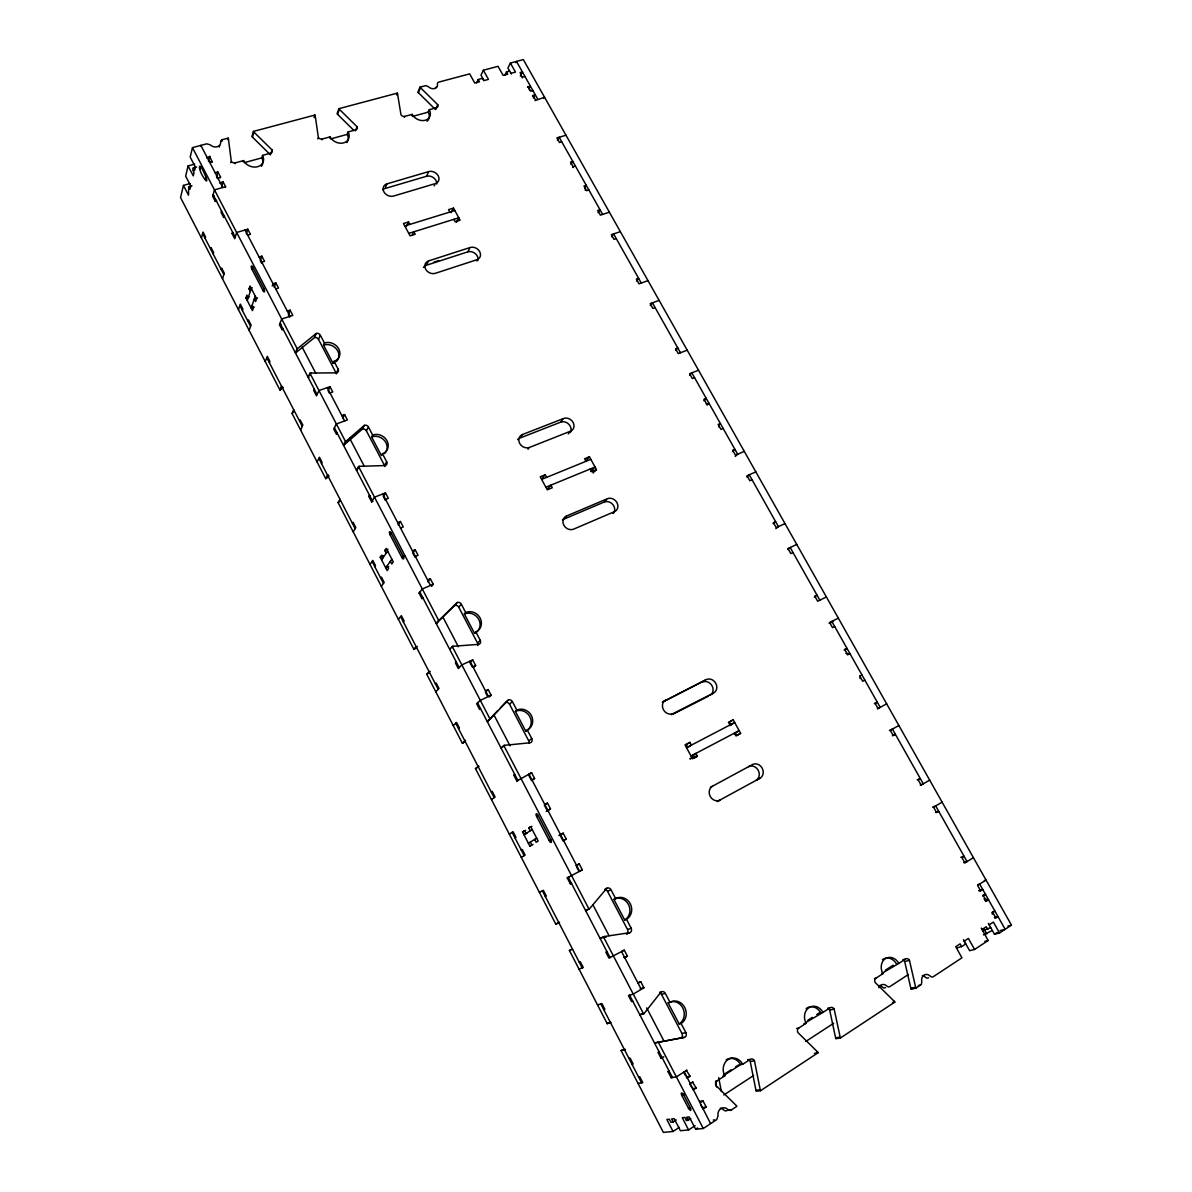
<?xml version="1.0" encoding="UTF-8"?>
<svg xmlns="http://www.w3.org/2000/svg" width="1192" height="1192" viewBox="0 0 1192 1192"><rect width="100%" height="100%" fill="white"/><g stroke="black" fill="none" stroke-linecap="round" stroke-linejoin="round"><path stroke-width="1.5" d="M190.035 183.568L183.434 185.401L180.543 197.559L279.911 389.978A3.04 2.622 23.5 0 0 280.612 389.605L283.324 387.385M194.698 164.138L188.083 165.926L185.654 176.148L190.765 185.997L189.975 189.17L188.709 186.697L191.972 185.803M509.595 71.073L506.496 71.907L507.762 74.172L503.143 75.409L498.047 66.32L483.356 70.239L488.467 79.372L483.788 80.639L482.507 78.344L478.201 79.492L479.482 81.786L474.774 83.067L469.663 73.874L438.85 82.084A2.876 2.235 30.1 0 0 437.434 83.529L437.434 85.63A5.766 4.47 29.9 0 1 433.843 88.685A5.766 4.47 29.9 0 1 428.315 86.658L425.946 85.63L420.046 87.076A2.891 2.25 29.6 0 0 420.523 87.716L437.717 104.672A2.891 2.265 30.1 0 1 436.585 107.682L429.299 109.679A10.177 7.986 29.6 0 1 425.246 120.273A10.177 7.986 29.6 0 1 412.149 114.372L404.744 116.399A2.92 2.295 29 0 1 400.974 114.715L397.547 93.84A2.935 2.295 28.7 0 0 397.279 93.14L338.915 108.666A2.98 2.354 26.8 0 0 339.392 109.321L357.034 126.724A2.98 2.369 27.3 0 1 355.782 129.824L348.109 131.925A10.519 8.359 26.7 0 1 343.654 142.891A10.519 8.359 26.7 0 1 330.065 136.871L322.257 139.017A3.025 2.414 26.1 0 1 318.339 137.289L315.209 115.758A3.04 2.399 25.8 0 0 314.941 115.043L253.434 131.403A3.084 2.458 23.7 0 0 253.926 132.089L272.044 149.939A3.084 2.473 24.1 0 1 270.673 153.157L262.568 155.377A10.877 8.746 23.4 0 1 257.666 166.716A10.877 8.746 23.4 0 1 243.54 160.592L235.316 162.842A3.129 2.518 22.7 0 1 231.248 161.084L228.417 138.868A3.144 2.503 22.5 0 0 228.164 138.123L222.368 139.673A3.129 2.503 22.4 0 0 220.639 142.027A6.288 5.021 22.1 0 1 217.182 146.75A6.288 5.021 22.1 0 1 210.209 144.813L206.723 143.83L192.463 147.629L190.198 157.12L195.399 167.133L194.594 170.426L193.298 167.923L196.605 167.014M188.709 186.697L188.5 195.175L183.434 185.401M193.298 167.923L192.761 170.128L194.058 172.617L193.253 175.865L188.083 165.926M200.643 146.244L200.852 145.394L222.815 187.502M199.973 169.443L200.599 166.969M206.767 157.985L209.762 156.39L212.176 162.261M208.481 161.397L209.762 156.39M205.456 179.962L206.082 177.504C197.261 155.467 197.395 170.65 205.456 179.962A2.369 0.775 71.9 0 0 206.752 180.633A2.369 0.775 71.9 0 0 206.082 177.504M221.921 141.356L222.368 139.673M215.111 172.721L217.883 171.961L216.557 176.893L217.227 178.144M227.925 138.972L228.164 138.123M201.433 238.013L203.042 232.053L205.575 236.97L205.158 238.445M216.72 201.001L215.335 201.403L212.697 196.337L214.456 189.856L225.601 186.727L222.949 181.661L219.954 183.255M217.525 178.606L220.535 177.012L217.883 171.961M228.194 139.717L228.417 138.868M220.311 177.831L220.535 177.012M215.335 201.403L215.767 199.794M221.608 186.548L222.949 181.661M230.786 162.753L231.01 161.918M225.377 187.546L225.601 186.727M210.656 249.083L211.073 247.608L213.621 252.54L213.204 254M221.503 210.805L221.056 212.4L223.694 217.48L224.156 215.901M235.077 163.677L235.316 162.842M243.183 161.829L243.54 160.592M253.434 131.403L251.959 136.439A3.069 2.458 23.6 0 0 252.451 137.11L270.48 154.886M252.451 137.11L253.672 132.923M221.265 269.601L221.697 268.155L224.26 273.102L222.517 278.839M247.683 235.152L250.454 234.332L247.787 229.207L236.657 232.485L234.75 238.728L232.097 233.617L232.559 232.067M262.285 164.764A10.862 8.731 23.4 0 0 261.808 157.851L262.568 155.377M270.748 154.066L272.044 149.939M246.312 233.885L247.787 229.207M238.445 309.697L240.307 304.139L242.885 309.13L242.408 310.516M251.929 269.288L252.689 267.023A2.354 0.79 70.9 0 0 251.303 266.218A2.354 0.79 70.9 0 0 251.929 269.288L263.134 290.818A2.354 0.805 70.7 0 0 264.535 291.653A2.354 0.805 70.7 0 0 263.924 288.598L252.689 267.023M252.138 305.241L253.449 307.774L252.466 310.59L245.939 297.97L246.893 295.124L248.204 297.642M250.335 291.399L249.009 288.866L249.992 285.946L256.623 298.715L255.61 301.591L254.298 299.043L257.561 298M259.096 257.025L261.868 256.176L260.318 260.75L261.659 263.313M247.236 300.488L251.318 288.494M314.077 117.561L314.941 115.043M314.628 117.442L315.209 115.758M255.297 296.152L251.169 308.058L254.254 307.074M247.996 321.319L248.472 319.948L251.065 324.954L249.143 330.393M263.134 290.818L263.924 288.598M317.757 138.942L318.055 138.123M321.959 139.837L322.257 139.017M272.238 285.976L273.043 283.741L275.814 282.876L278.526 288.062L275.754 288.941M338.915 108.666L337.083 113.672A2.965 2.339 26.8 0 0 337.56 114.328L354.024 130.569M274.19 287.332L275.814 282.876M337.56 114.328L339.079 110.156M329.603 138.108L330.065 136.871M347.766 141.088A10.49 8.344 26.7 0 0 347.17 134.398L348.109 131.925M265.265 361.608L267.291 356.348L269.899 361.385L269.392 362.696M282.757 328.545L282.206 329.96L279.494 324.745L281.714 319.009L292.8 315.388L290.073 310.173L287.302 311.067M355.44 130.822L357.034 126.724M290.073 310.173L288.375 314.509L289.731 317.102M396.593 94.794L397.279 93.14M397.204 94.675L397.547 93.84M279.911 389.978L281.506 386.148M324.433 342.998L323.509 345.099L333.089 363.411L334.058 361.355A10.996 9.402 26.4 0 0 338.781 348.928A10.996 9.402 26.4 0 0 324.433 342.998L320.32 335.161A3.144 2.682 25.7 0 0 316.223 333.462L297.896 348.302A3.174 2.712 24.6 0 1 297.151 348.675L295.407 352.847A3.159 2.697 24.5 0 0 296.152 352.474L314.39 337.679A3.129 2.667 25.7 0 1 318.488 339.377L336.248 373.305A3.129 2.697 26.7 0 1 336.457 373.796L336.591 373.334M280.612 389.605L281.819 386.744M296.152 352.474L297.449 349.345M404.401 117.218L404.744 116.399M420.046 87.076L417.915 92.052A2.876 2.235 29.5 0 0 418.377 92.693L435.497 109.575M418.377 92.693L420.165 88.551M314.628 337.157L316.223 333.462M411.613 115.609L412.149 114.372M318.488 339.377L320.097 335.697M385.403 187.382L386.953 183.866L428.748 171.573A7.346 5.886 30.3 0 1 438.209 175.76A7.346 5.886 30.3 0 1 435.318 183.598L393.554 196.069A7.465 6.02 28.7 0 1 383.884 191.852A7.465 6.02 28.7 0 1 386.953 183.866M329.096 475.906L326.414 478.26A3.04 2.697 26.4 0 1 325.714 478.648L292.04 413.445L293.694 409.735M334.058 361.355L338.185 369.237A3.144 2.712 26.8 0 1 336.844 372.828L310.799 373.066A3.189 2.756 25.4 0 0 309.95 373.23L308.132 377.298A3.174 2.742 25.3 0 1 308.981 377.134M293.262 412.358L293.679 411.434M309.89 375.108L310.799 373.066M428.897 118.619A10.162 7.971 29.6 0 0 428.196 112.123L429.299 109.679M435.84 109.306L437.717 104.672M299.639 421.238L300.205 420.016L302.857 425.127L300.593 429.999M314.345 389.248L313.734 390.574L316.491 395.863L318.964 390.559L330.005 386.67L332.777 391.974L330.035 392.943M382.721 189.737A7.435 6.005 28.7 0 1 384.897 188.559L426.527 176.267L428.196 172.751M330.005 386.67L328.098 390.663L329.484 393.3M336.487 372.798L338.185 369.237M406.368 226.495L408.528 221.965L409.869 224.424M476.636 82.784L478.201 79.492M483.356 70.239L480.987 75.185L483.52 79.73M434.186 185.937L434.752 184.775M412.387 234.794L413.862 231.799L415.188 234.273L410.108 235.852L403.462 223.53L408.528 221.965M988.377 923.428L994.486 934.29L999.522 933.008L1011.457 925.126L523.333 59.6L510.385 63.042L507.911 67.989L511.293 73.993M504.857 75.171L506.496 71.907M515.868 62.654L516.494 61.418L537.741 99.174M317.072 461.915L319.456 457.236L322.123 462.392L321.512 463.554M342.611 418.467L344.607 414.592L347.394 419.942L336.368 423.965L333.76 429.075L336.531 434.41L337.187 433.143M520.323 76.035L522.424 71.952L520.129 72.578L522.26 77.912M451.157 212.638L453.496 208.108L460.112 220.207L455.195 221.757L453.869 219.328M426.9 264.192L428.598 260.914L470.199 247.489A7.361 6.02 32.4 0 1 479.691 251.601A7.361 6.02 32.4 0 1 476.889 259.722L476.264 260.81M456.432 222.278L458.786 217.793L408.782 233.379M527.579 87.359L530.291 85.913L529.01 88.342A2.131 1.043 75.3 0 1 529.486 89.907M325.714 478.648L327.547 475.206A3.054 2.712 26.5 0 0 328.247 474.818M372.664 435.035L371.606 436.913L381.395 455.612L382.483 453.765A11.026 9.67 29.7 0 0 387.057 440.831A11.026 9.67 29.7 0 0 372.664 435.035L368.477 427.034A3.144 2.756 28.8 0 0 364.35 425.365L346.216 441.07A3.189 2.801 27.6 0 1 345.486 441.472L343.475 445.242A3.159 2.786 27.5 0 0 344.205 444.839L362.279 429.18A3.129 2.742 28.7 0 1 366.376 430.833L384.509 465.461A3.144 2.771 30.3 0 1 384.837 466.519M326.414 478.26L327.785 475.683M344.205 444.839L345.71 442.008M532.407 91.263L532.839 90.458L530.559 91.099L527.996 86.554M532.466 96.06L535.178 94.63L533.316 98.102M535.029 100.605L544.565 97.252L543.91 98.459M362.532 428.703L364.35 425.365M366.376 430.833L368.209 427.511M423.383 267.47A7.45 6.154 30.8 0 1 426.334 265.28L467.771 251.87L469.588 248.577M417.23 646.392L414.592 648.97A3.054 2.846 38.3 0 1 413.907 649.417L338.081 502.592L339.973 499.254M382.483 453.765L386.7 461.811A3.159 2.786 30.4 0 1 385.403 465.536L359.388 466.355A3.189 2.831 28.9 0 0 358.539 466.534L356.468 470.184A3.174 2.816 28.8 0 1 357.302 470.006M339.362 501.564L340.301 499.895M357.824 469.097L359.388 466.355M557.394 140.343L559.182 137.244L602.63 214.411M384.778 464.999L386.7 461.811M352.459 523.422L353.115 522.334L355.812 527.564L353.19 531.841M372.992 501.325L371.621 501.862L368.805 496.453L369.52 495.276M570.938 164.436L572.786 161.412L570.521 162.097L573.114 166.716L575.393 166.016M371.621 501.862L374.497 497.198L385.478 492.892L388.324 498.316L385.582 499.403M385.478 492.892L383.273 496.408L385.388 500.461M598.071 212.653L600.008 209.732L597.743 210.463L600.366 215.141L609.395 212.206M370.041 564.486L372.798 560.404L375.525 565.678L374.824 566.692M390.052 534.746L391.185 533.077A2.369 0.864 67.5 0 0 389.546 531.856A2.369 0.864 67.5 0 0 390.052 534.746L401.942 557.573A2.369 0.864 67.2 0 0 403.581 558.839A2.369 0.864 67.2 0 0 403.09 555.964L391.185 533.077M398.128 524.867L400.423 521.485L403.268 526.953L400.542 528.056M387.206 565.842L388.592 568.524L387.147 570.581L380.218 557.23L381.649 555.129L383.034 557.796M386.178 553.222L384.778 550.525L386.238 548.394L393.256 561.909L391.781 564.01L390.38 561.313M381.604 559.882L387.638 551.077M611.63 236.746L613.612 233.9L641.266 283.04M391.855 559.197L385.761 567.899L388.801 566.632M380.74 578.12L381.44 577.122L384.182 582.411L381.351 586.375M403.09 555.964L401.942 557.573L405.057 556.292M415.352 556.44L418.079 555.308L415.203 549.81L412.834 553.058L414.98 557.171M636.543 281.029L638.599 278.302L636.349 279.092L639.016 283.83L648.001 280.656M520.397 437.255L522.468 434.529L563.578 418.481A7.435 6.318 39.5 0 1 573.128 422.445A7.435 6.318 39.5 0 1 570.521 431.191L568.316 433.903M528.041 449.235L528.741 448.326M398.411 619.393L401.346 615.638L404.118 620.987L403.373 621.911M423.309 598.012L421.938 598.593L419.062 593.065L422.296 588.967L433.217 584.289L430.327 578.761L427.6 579.923M427.868 581.875L430.327 578.761M684.357 1037.383L655.377 1042.717A3.487 3.084 79.3 0 0 654.542 1043.06L684.849 1037.278A3.457 3.04 77.7 0 0 685.877 1032.615L681.109 1023.526A12.039 10.624 76.7 0 0 684.7 1007.359A12.039 10.624 76.7 0 0 670.023 1002.383L665.3 993.353A3.427 3.04 76 0 0 661.098 991.923L644.276 1013.304A3.457 3.084 77.6 0 1 643.576 1013.9L639.88 1014.884A3.442 3.069 77.8 0 0 640.581 1014.303L642.413 1013.811M650.325 305.495L652.426 302.842L680.513 352.743M517.581 439.595A7.51 6.467 38 0 1 519.712 438.164L560.672 422.147L562.847 419.405M421.938 598.593L422.758 597.579M431.578 586.36L433.217 584.289M542.345 478.215L545.221 474.759L546.636 477.351M643.576 1013.9L603.45 936.837A3.397 3.084 73.5 0 1 604.284 936.525L630.047 932.651A3.367 3.025 72.2 0 0 631.134 928.166L626.471 919.27A11.711 10.579 70.7 0 0 630.24 903.715A11.711 10.579 70.7 0 0 615.623 898.574L610.989 889.739A3.338 3.025 69.4 0 0 606.803 888.263L589.712 908.572A3.367 3.069 71 0 1 589.012 909.123L585.644 910.643A3.338 3.054 71.2 0 0 586.345 910.092L588.878 908.945M547.947 488.586L550.853 485.159L552.269 487.766L547.277 489.823L540.229 476.785L545.221 474.759M413.907 649.417L416.202 646.735M465.67 612.479L464.358 613.955L474.535 633.384L475.876 631.939A11.13 10.162 41.7 0 0 480.152 618.037A11.13 10.162 41.7 0 0 465.67 612.479L461.304 604.15A3.174 2.891 40 0 0 457.162 602.556L439.401 619.989A3.204 2.935 38.9 0 1 438.686 620.451L436.168 623.386A3.189 2.92 38.8 0 0 436.898 622.924L454.584 605.566A3.159 2.891 39.9 0 1 458.711 607.145L477.56 643.129A3.174 2.905 43.4 0 1 477.798 645.453M414.592 648.97L416.321 646.958M436.898 622.924L438.775 620.719M454.897 605.193L457.162 602.556M675.611 350.463L677.816 347.915L675.566 348.779L678.278 353.592L687.203 350.18M458.711 607.145L460.991 604.538M586.389 460.276L589.429 456.774L596.432 469.573L594.376 471.868M590.934 471.615L595.032 467.011L545.861 487.215M689.602 375.331L691.852 372.858L737.654 454.212L735.255 456.462M564.278 518.49L566.528 516.017L607.399 498.703A7.48 6.437 43.9 0 1 616.964 502.607A7.48 6.437 43.9 0 1 614.461 511.651L612.867 513.275M464.984 741.111L463.062 742.795A3.084 2.891 50.5 0 1 462.377 743.272L426.736 674.255L429.09 671.692A3.069 2.861 41.8 0 1 429.701 671.498M449.667 649.312L452.26 646.511A3.218 2.965 42.1 0 1 453.094 646.273L479.035 644.321A3.189 2.92 43.4 0 0 480.257 640.313L475.876 631.939M428.137 673.391L429.91 671.468M451.798 647.688L453.094 646.273M562.4 519.935A7.554 6.601 42.8 0 1 563.533 519.295L604.255 502.026L606.609 499.537M703.891 400.736L706.185 398.322L703.965 399.216L706.707 404.088L708.927 403.194L707.199 404.997M435.393 683.88L436.197 683.046L438.999 688.455L435.78 691.777M456.268 661.992L455.404 662.901L458.309 668.518L461.825 664.898L472.702 659.921L475.653 665.553L473.85 667.356M463.062 742.795L465.476 740.277M516.851 710.119L515.391 711.371L525.776 731.203L527.266 730.011A11.249 10.356 52.1 0 0 531.379 715.543A11.249 10.356 52.1 0 0 516.851 710.119L512.396 701.626A3.204 2.95 50 0 0 508.239 700.077L490.702 718.463A3.233 2.995 49.9 0 1 489.987 718.955L487.185 721.428A3.218 2.995 49.9 0 0 487.9 720.937L497.883 710.462M500.372 707.854L505.378 702.61A3.189 2.95 50 0 1 509.505 704.159L528.756 740.903A3.218 2.965 54.3 0 1 529.024 743.301M477.888 642.786L480.257 640.313M472.702 659.921L470.02 662.663L472.211 666.864M732.499 451.559L734.883 449.295L732.663 450.233L735.449 455.165L744.285 451.381M489.286 696.947L491.149 695.234L488.184 689.572L485.412 692.165L487.632 696.396M453.228 725.555L456.581 722.456L459.397 727.91L458.548 728.684M480.51 708.584L479.586 709.419L476.651 703.757L480.302 700.36L491.149 695.234M746.803 476.979L749.247 474.788L778.421 526.626L775.888 528.667M505.721 702.297L508.239 700.077M462.377 743.272L464.94 741.022A3.099 2.905 50.4 0 0 465.461 740.694M487.9 720.937L490.001 719.089M509.505 704.159L512.038 701.954M773.072 523.69L775.605 521.619L773.414 522.632L776.23 527.639L785.007 523.601M559.555 922.25A3.218 2.965 73 0 1 558.869 922.772L555.815 924.173L475.474 768.616L478.096 766.486A3.099 2.905 55 0 1 478.484 766.337M527.266 730.011L531.751 738.548A3.233 2.98 54.2 0 1 530.574 742.72L504.693 745.313A3.263 3.025 54 0 0 503.843 745.581L500.968 747.92A3.248 3.025 54.1 0 1 501.802 747.652M476.934 767.827L478.901 766.232M502.517 747.071L504.693 745.313M529.129 740.619L531.751 738.548M787.614 549.512L790.192 547.515L819.858 600.187M491.327 792.084L492.222 791.413L495.097 796.956L491.477 799.608M518.192 780.358L516.851 781.028L513.856 775.277L514.84 774.547M516.851 781.028L531.602 772.699L534.612 778.465L532.586 779.911M531.602 772.699L528.577 774.889L531.572 780.641M663.229 701.656L706.171 679.589A7.674 6.66 55.7 0 1 715.796 683.314A7.674 6.66 55.7 0 1 713.516 693.044L711.654 694.265M814.315 596.968L816.982 595.106L814.807 596.179L817.667 601.26L826.384 596.954M662.35 702.267L705.247 680.215M671.483 714.678L672.377 714.082M690.809 1118.588L688.201 1120.301L686.607 1117.232L689.229 1116.934L695.636 1129.241L703.265 1128.496L716.69 1119.646L718.061 1115.965A7.092 6.094 80.6 0 1 720.817 1108.62A7.092 6.094 80.6 0 1 727.88 1109.499A3.531 3.04 80.1 0 0 731.396 1109.931L736.85 1106.34A3.546 3.04 80 0 0 736.269 1105.535L716.034 1085.614A3.502 3.025 79.3 0 1 717.018 1080.876L724.781 1075.869A12.173 10.505 78.2 0 1 728.148 1059.45A12.173 10.505 78.2 0 1 742.705 1064.277L750.319 1059.345A3.457 2.965 77.3 0 1 754.447 1060.731L760.213 1089.756A3.487 2.98 78.3 0 0 760.57 1090.695L818.144 1052.7A3.427 2.891 75.5 0 0 817.578 1051.925L797.925 1032.57A3.382 2.876 74.7 0 1 798.789 1028.025L806.105 1023.302A11.771 9.953 73.8 0 1 809.04 1007.583A11.771 9.953 73.8 0 1 823.016 1012.381L830.198 1007.732A3.338 2.816 73.2 0 1 834.162 1009.102L840.151 1037.025A3.367 2.816 74.1 0 0 840.509 1037.934L835.964 1038.768A3.353 2.816 74.3 0 1 835.607 1037.874L829.677 1010.071A3.323 2.801 73.3 0 0 827.874 1008.477M840.509 1037.934L894.849 1002.085A3.308 2.742 71.9 0 0 894.298 1001.325L875.211 982.521A3.278 2.727 71.2 0 1 875.956 978.17L882.87 973.7A11.399 9.432 70.5 0 1 885.418 958.621A11.399 9.432 70.5 0 1 898.842 963.374L905.637 958.994A3.233 2.667 70 0 1 909.451 960.35L915.635 987.259A3.263 2.667 70.9 0 0 915.977 988.138L911.18 989.196A3.248 2.667 71 0 1 910.837 988.317L904.698 961.527A3.218 2.652 70.1 0 0 902.955 959.977M915.977 988.138L921.327 984.443L921.818 981.716A6.496 5.319 70.5 0 1 923.323 975.667A6.496 5.319 70.5 0 1 928.806 975.071L930.997 976.68A3.233 2.637 70.2 0 0 933.411 976.635L961.929 957.817L955.746 946.701L960.096 943.855L961.646 946.627L965.624 944.019L964.09 941.248L968.411 938.417L974.579 949.458L988.153 940.503L981.284 928.061M547.456 803.065L544.357 805.122L547.366 810.903L550.495 808.876L547.456 803.065L544.774 804.466M676.281 1119.944L673.197 1121.955L671.647 1118.945L674.165 1118.662L680.423 1130.731L688.589 1129.942L695.07 1125.68M983.415 934.886L991.818 930.728M695.636 1129.241L697.603 1127.96M911.18 989.196L913.564 987.632M994.486 934.29L997.287 932.442M982.804 930.773L990.671 927.599M829.081 623.207L831.807 621.419L880.188 707.348L877.282 708.882M723.797 1094.986L753.642 1075.497M805.747 1041.495L833.67 1023.258M908.408 974.475L889.917 986.559A3.099 2.563 71.1 0 1 887.578 986.603L885.492 985.054A6.213 5.141 71.5 0 0 878.847 987.781M699.644 1101.378L703.012 1100.931L706.23 1107.115L702.937 1108.918M995.052 918.183L998.002 916.588L994.381 917.572M688.589 1129.942L682.256 1117.724L684.849 1117.426L686.443 1120.495L689.036 1118.796M625.398 1049.601L621.881 1050.226A3.308 2.95 81 0 0 621.092 1050.554L663.363 1132.4L673.048 1131.461L679.276 1127.379M981.999 929.537L986.261 926.735L987.81 929.477M989.137 924.858L993.383 922.087L999.522 933.008M700.375 1102.645L703.012 1100.931M991.997 912.759L994.947 911.15L992.429 911.835M509.327 834.177L513.082 831.748L515.972 837.335L515.019 837.931M536.638 816.475L538.173 815.477L550.838 839.794A2.473 0.909 63 0 1 551.196 842.446A2.473 0.909 63 0 1 549.259 840.732L536.638 816.475A2.458 0.909 63.4 0 1 536.281 813.793A2.458 0.909 63.4 0 1 538.173 815.477M546.249 811.29L550.495 808.876M723.499 1074.707L731.039 1069.835M735.568 1066.914L738.593 1064.963M807.833 1020.263L812.303 1017.372M816.788 1014.496L819.768 1012.559M885.343 970.228L893.121 965.207M724.215 1075.229L740.619 1064.635L742.705 1064.277M805.315 1022.855L823.016 1012.381M881.871 973.402L898.842 963.374M683.776 1094.181L681.809 1095.448L688.887 1109.037L690.69 1110.482L690.853 1108.798L683.776 1095.165A2.622 0.924 59.6 0 0 681.586 1092.989A2.622 0.924 59.6 0 0 681.809 1095.448L683.776 1095.165M984.801 900.511L987.17 898.991M692.418 1082.038L696.292 1088.087L692.999 1089.875M985.635 901.45L988.57 899.841L986.097 900.571A2.354 1.237 55.3 0 0 985.263 899.513M693.088 1081.934L689.795 1083.722M982.581 896.026L985.531 894.432L982.774 895.237M686.279 1070.267L690.138 1076.287L686.845 1078.089M979.794 891.065L982.729 889.47L978.617 890.707M533.003 844.428L529.844 846.096L522.513 831.927L524.465 830.69L525.94 833.521M530.216 830.824L528.726 827.963L530.723 826.697L538.173 841.045L536.147 842.267L534.672 839.406M686.935 1070.148L676.371 1076.868L671.2 1077.747L668.012 1071.638L669.323 1070.803M671.2 1077.747L672.512 1076.912M532.213 829.558L523.988 834.743L526.983 833.178M659.221 1052.059L657.954 1052.312L661.128 1058.407L663.765 1056.768M973.402 857.644L964.924 862.933L961.899 857.555L964.03 856.243L960.812 857.331M689.93 742.363L686.264 744.613L687.739 747.354L691.42 745.119L689.93 742.363L685.042 744.911L692.507 758.738L697.394 756.16L695.89 753.389L692.194 755.594L693.684 758.35L697.394 756.16M528.384 843.251L536.683 838.17M844.159 650.027L846.946 648.314L844.77 649.446L847.676 654.587L849.851 653.454L847.75 654.736A2.205 1.222 61.4 0 0 845.828 653.365M735.121 732.618L736.76 735.613L740.619 733.348L733.214 719.804L729.4 722.128L731.024 725.123M521.291 850.045L522.245 849.464L525.15 855.081L521.306 857.361M529.844 846.096L531.826 844.89L530.351 842.044M729.593 725.585L734.689 722.501L686.532 747.667M992.325 914.219L992.623 912.178M638.316 982.491L640.76 981.731L643.904 987.751L633.28 994.113L628.437 995.558L631.566 1001.593L632.788 1001.235M549.259 840.732L550.838 839.794M558.899 835.532L563.175 833.163L566.23 839.004L563.011 840.867L559.972 835.056L563.175 833.163M942.097 802.127L933.559 807.207L936.554 812.527L938.7 811.26L935.571 812.482M638.107 983.296L640.76 981.731M734.004 733.676L739.144 730.636L691.002 755.966M624.757 957.727L627.424 956.178L624.295 950.188L621.926 951.067M929.671 780.104L921.118 785.096L918.138 779.806L920.284 778.57L917.229 779.881M624.295 950.188L608.948 958.1L605.849 952.125L607.011 951.693M898.872 725.496L890.275 730.279L893.21 735.509L895.371 734.317L892.406 735.762M568.569 877.178L567.243 877.908L570.298 883.793L571.638 883.048M717.837 801.188L760.034 778.212A7.808 6.735 61.1 0 0 762.195 768.155A7.808 6.735 61.1 0 0 752.554 764.519L710.357 787.346M575.945 865.675L579.237 863.917L582.307 869.802L567.243 877.908M886.654 703.816L878.027 708.525L875.092 703.325L877.267 702.148L874.362 703.697M576.57 865.377L579.237 863.917M563.548 840.42L566.23 839.004M864.856 680.111L862.68 681.258L859.775 676.087L861.935 674.94M690.242 758.633L695.115 756.071M690.004 758.991L693.222 757.293M740.619 733.348L735.881 735.851L734.391 733.125M522.513 831.927L525.657 830.288M733.214 719.804L728.476 722.278L729.951 724.989M528.726 827.963L531.9 826.309M578.999 871.531L582.307 869.802M539.38 892.361L543.358 890.305L546.279 895.952L545.28 896.473M757.054 779.762L760.034 778.212M717.212 801.575L719.134 800.577M713.516 693.044L673.271 713.486A7.778 6.854 56 0 1 663.437 709.747A7.778 6.854 56 0 1 665.881 699.808M672.914 714.246L708.197 696.307M531.915 779.821L534.612 778.465M834.683 626.53L832.508 627.633L829.632 622.522L838.334 618.141M570.298 883.793L571.385 883.242M829.87 622.999L832.761 621.553M830.139 623.073L832.85 621.702M513.856 775.277L515.197 774.606M889.456 730.562L892.421 729.072L923.264 783.844L920.209 785.156M605.089 889.083L606.803 888.263M793.023 552.552L790.832 553.58L788.001 548.558L796.763 544.431M485.487 690.838L488.184 689.572M605.059 889.56A3.308 3.01 69.6 0 1 607.533 891.348L610.557 889.932M472.941 666.79L475.653 665.553M558.78 922.593L556.485 923.636A3.204 2.95 73.2 0 1 555.815 924.173M626.471 919.27L624.697 920.001L613.88 899.364L615.623 898.574M752.033 479.735L749.813 480.704L747.026 475.757L755.862 471.898M419.062 593.065L420.433 592.484M614.461 511.651L573.62 529.159A7.584 6.616 42.8 0 1 563.846 525.24A7.584 6.616 42.8 0 1 566.528 516.017M723.142 428.435L720.922 429.358L718.165 424.456L720.385 423.532L718.627 425.291A2.131 1.177 67.8 0 1 719.089 427.213M412.477 550.928L415.203 549.81M380.218 557.23L383.422 555.904M596.432 469.573L591.59 471.57L590.189 469.007M384.778 550.525L388.011 549.214M589.429 456.774L584.587 458.741L585.987 461.304M541.645 479.393L590.83 459.337M397.681 522.588L400.423 521.485M610.915 1022.527A3.308 2.98 79.4 0 1 610.557 1022.781L607.205 1023.675L569.418 950.501L572.562 949.249M604.284 936.525L599.993 938.223A3.382 3.069 73.7 0 1 600.828 937.91L606.326 937.076M932.591 807.178L935.705 805.941L967.055 861.607L963.807 862.695M628.005 929.402L631.134 928.166M570.521 431.191L529.442 447.432A7.539 6.481 38 0 1 519.697 443.439A7.539 6.481 38 0 1 522.468 434.529M694.563 377.685L692.343 378.564L689.617 373.722L698.527 370.235M629.6 932.829L626.485 934.051A3.353 3.01 72.4 0 0 627.558 929.581L607.533 891.348M368.805 496.453L370.176 495.917M579.237 962.168L580.295 961.765L583.275 967.502L578.999 969.066M655.108 307.611L652.858 308.43L650.176 303.647L659.146 300.414M341.851 415.591L344.607 414.592M623.848 957.474L627.424 956.178M616.249 238.594L613.999 239.354L611.347 234.66L620.361 231.65M476.889 259.722L435.318 273.326A7.48 6.169 30.8 0 1 425.618 269.168A7.48 6.169 30.8 0 1 428.598 260.914M279.494 324.745L280.88 324.298M434.037 262.091L438.79 260.541M245.939 297.97L249.173 296.957M588.863 189.96L586.598 190.675L583.976 186.026L586.255 185.311L584.825 187.546A2.131 1.088 73.5 0 1 585.212 190.169M249.009 288.866L252.287 287.838M404.788 225.988L454.822 210.522M984.383 880.545L986.037 880.039L977.574 885.418L980.614 890.826M453.496 208.108L448.565 209.628L449.891 212.042M978.051 884.568L979.69 884.062L1005.154 929.283L1000.103 930.594M261.793 262.18L264.564 261.331L261.868 256.176M640.238 988.883L643.904 987.751M597.505 1004.886L601.915 1003.56L604.91 1009.356L603.793 1009.684M561.775 141.833L559.495 142.519L556.902 137.914L565.991 135.232M232.097 233.617L233.483 233.215M659.683 992.34L661.098 991.923M659.653 992.787A3.412 3.025 76.1 0 1 661.515 994.441L664.823 993.487M212.697 196.337L214.083 195.95M244.405 162.633L261.808 157.851M330.661 138.928L347.17 134.398M412.521 116.444L428.196 112.123M681.109 1023.526L679.172 1023.988L668.116 1002.904L670.023 1002.383M209.613 162.186L212.4 161.441M522.677 77.108L524.972 76.482M510.876 73.338L515.466 72.101L510.385 63.042M610.393 1022.438L607.875 1023.108A3.293 2.965 79.6 0 1 607.205 1023.675M1007.866 926.065L1011.457 925.126M903.268 959.59L904.847 959.188M956.729 947.863L961.646 946.627M905.488 961.333L909.451 960.35M984.816 941.352L988.153 940.503M974.579 949.458L969.617 950.68L963.479 939.683M881.693 973.983L882.87 973.7M874.407 978.543L875.956 978.17M682.465 1033.389L685.877 1032.615M621.092 1050.554L625.323 1049.467M918.332 985.531L919.926 985.173M910.837 988.317L914.83 987.438M827.963 1008.223L829.453 1007.896M830.422 1009.922L834.162 1009.102M893.508 1001.489L894.298 1001.325M892.48 1002.576L894.849 1002.085M628.974 1058.407L630.136 1058.153L633.161 1064.024L631.998 1064.247M803.9 1023.764L806.105 1023.302M796.599 1028.473L798.789 1028.025M661.128 1058.407L662.394 1058.153M835.607 1037.874L839.392 1037.174M638.569 1076.957L639.746 1076.734L642.786 1082.619L638.063 1083.439M668.012 1071.638L669.293 1071.399M748.218 1059.733L749.619 1059.479M750.93 1061.342L754.447 1060.731M816.833 1052.044L817.578 1051.925M814.404 1053.341L815.894 1053.087M817.384 1052.834L818.144 1052.7M686.19 1076.957L690.138 1076.287M722.725 1076.197L724.781 1075.869M715.662 1081.084L717.018 1080.876M692.314 1088.683L696.292 1088.087M747.771 1059.688A3.442 2.95 77.5 0 1 750.23 1061.476L755.952 1090.337L759.498 1089.846M760.57 1090.695L756.294 1091.276A3.472 2.965 78.4 0 1 755.952 1090.337M688.484 1108.292L690.466 1108.038M706.23 1107.115L702.192 1107.621L700.583 1104.552M728.625 1110.259L731.396 1109.931M673.197 1121.955L670.902 1122.208L669.353 1119.214L666.85 1119.497L673.048 1131.461M686.443 1120.495L688.201 1120.301M713.263 1120.018L714.619 1119.869M710.477 1123.371L684.297 1071.832M532.899 95.256L535.461 99.815M983.415 895.788L986.454 901.212M992.832 912.521L995.886 917.959M984.249 929.417L986.827 934.007M591.619 469.827L593.348 473.015M661.515 994.441L681.973 1033.509A3.442 3.025 77.9 0 1 680.96 1038.143M245.016 230.026L290.029 316.297M327.264 387.638L344.637 420.94M382.736 493.965L430.491 585.451M469.991 661.158L488.452 696.515M528.905 774.055L579.64 871.263M621.628 951.737L641.251 989.345M576.705 867.135L578.239 870.056M683.806 1072.383L685.4 1075.437M689.915 1084.094L691.509 1087.164M302.127 347.081L315.776 373.26M349.673 438.269L364.126 465.983M442.932 617.128L458.384 646.764M493.756 714.604L510.042 745.834M592.945 904.847L609.052 935.705M646.69 1007.911L663.735 1040.586M192.463 147.629L297.151 348.675M309.95 373.23L345.486 441.472M358.539 466.534L438.686 620.451M452.26 646.511L489.987 718.955M503.843 745.581L589.012 909.123M703.265 1128.496L658.327 1042.225A3.502 3.099 79.1 0 1 659.146 1041.868M213.13 194.728L235.226 237.178M280.046 323.315L317.102 394.537M334.416 427.794L372.336 500.7M419.867 592.052L459.188 667.609M477.56 702.908L517.835 780.313M568.316 877.342L610.11 957.668M629.644 995.201L672.482 1077.538M202.64 233.558L223.813 274.547M239.845 305.539L250.573 326.31M266.785 357.66L302.291 426.349M318.86 458.413L355.156 528.637M372.098 561.432L383.466 583.409M400.616 616.592L438.194 689.289M455.731 723.231L494.188 797.627M512.143 832.359L524.182 855.647M542.36 890.811L582.203 967.904M600.798 1003.902L641.594 1082.828M718.716 1077.687L721.369 1091.559M715.528 1081.74L716.511 1086.925M624.519 1049.794A3.323 2.965 80.8 0 1 625.115 1049.511M569.418 950.501A3.218 2.95 75.7 0 1 570.208 950.203M885.477 987.557A3.084 2.548 71.3 0 1 883.153 987.617L881.082 986.082A6.184 5.126 71.6 0 0 879.458 985.531M475.474 768.616A3.084 2.905 55.1 0 1 476.278 768.363M426.736 674.255A3.054 2.846 41.8 0 1 427.541 674.031M338.081 502.592A3.025 2.712 27.7 0 1 338.886 502.398M292.04 413.445A3.025 2.637 24.3 0 1 292.636 413.311M928.553 977.738A3.218 2.637 70.3 0 1 926.154 977.783L923.979 976.188A6.467 5.289 70.6 0 0 922.295 975.607M727.239 1110.422A3.516 3.025 80.2 0 1 723.738 1109.99A7.048 6.064 80.8 0 0 720.296 1108.262M726.122 1059.807A12.144 10.475 78.3 0 1 740.619 1064.635M806.135 1008.596A11.741 9.938 73.9 0 1 820.781 1012.857M882.408 959.709A11.369 9.417 70.5 0 1 896.488 963.97M983.951 898.872A2.354 1.237 55.3 0 1 984.92 899.23M668.116 1002.904A12.009 10.594 76.8 0 1 682.748 1007.866A12.009 10.594 76.8 0 1 679.172 1023.988M613.88 899.364A11.682 10.549 70.8 0 1 628.467 904.49A11.682 10.549 70.8 0 1 624.697 920.001M859.804 676.162A2.22 1.222 60.8 0 1 859.998 678.561M702.49 682.107A7.644 6.631 55.8 0 1 712.071 685.802A7.644 6.631 55.8 0 1 709.806 695.487M720.087 800.085A7.912 6.929 62.1 0 1 710.238 796.435A7.912 6.929 62.1 0 1 712.563 786.154M748.621 766.65A7.763 6.705 61.2 0 1 758.216 770.27A7.763 6.705 61.2 0 1 756.056 780.283M515.391 711.371A11.22 10.341 52.1 0 1 529.889 716.779A11.22 10.341 52.1 0 1 525.776 731.203M464.358 613.955A11.101 10.132 41.7 0 1 478.812 619.497A11.101 10.132 41.7 0 1 474.535 633.384M560.672 422.147A7.39 6.303 39.5 0 1 568.897 424.352A7.39 6.303 39.5 0 1 570.357 432.398M604.255 502.026A7.45 6.422 43.9 0 1 612.971 504.693A7.45 6.422 43.9 0 1 613.314 513.424M426.527 176.267A7.316 5.871 30.2 0 1 433.679 177.831A7.316 5.871 30.2 0 1 436.719 184.06M467.771 251.87A7.331 6.005 32.4 0 1 475.474 253.777A7.331 6.005 32.4 0 1 477.768 260.839M435.229 88.491A2.861 2.22 30.1 0 1 436.63 87.046M219.313 147.063A3.114 2.488 22.4 0 1 219.686 145.588M261.882 165.569A10.862 8.731 23.4 0 1 261.376 166.314M347.394 141.863A10.49 8.344 26.7 0 1 346.917 142.593M427.6 120.705A10.162 7.971 29.6 0 1 427.004 121.256M428.554 119.379A10.162 7.971 29.6 0 1 428.122 120.064M371.606 436.913A10.996 9.655 29.7 0 1 384.882 441.01A10.996 9.655 29.7 0 1 384.539 453.63M323.509 345.099A10.966 9.387 26.3 0 1 336.74 349.345A10.966 9.387 26.3 0 1 336.263 361.548M334.743 362.651A10.966 9.387 26.3 0 1 333.089 363.411M572.652 167.401A2.131 1.073 73.9 0 1 573.352 167.536M706.215 403.969A2.131 1.162 68.4 0 1 707.005 404.669"/></g></svg>
